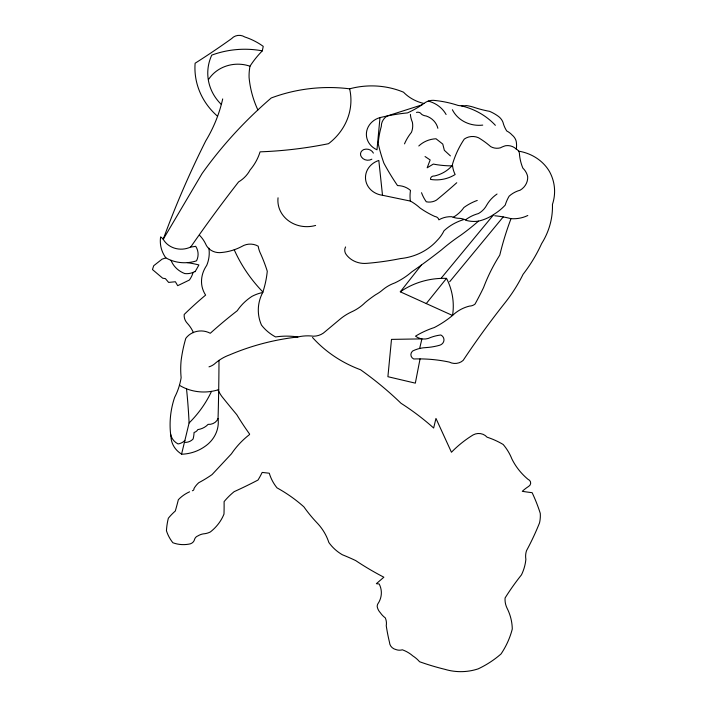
<?xml version="1.0" encoding="UTF-8"?>
<svg xmlns="http://www.w3.org/2000/svg" width="707" height="707" viewBox="0 0 707 707"><rect width="100%" height="100%" fill="white"/><g stroke="black" fill="none" stroke-linecap="round" stroke-linejoin="round"><path stroke-width="1.06" d="M379.995 117.574L376.99 149.804A19.257 17.41 -2.5 0 1 366.447 132.863A19.257 17.41 -2.5 0 1 379.995 117.574L387.118 116.001A171.271 154.842 -2.5 0 1 407.506 112.899A94.809 85.715 -2.5 0 0 423.944 103.469A13.389 12.107 -2.5 0 1 433.25 100.323A100.359 90.735 -2.5 0 1 458.039 105.423A22.801 20.618 -2.5 0 0 466.417 105.582A41.262 37.312 -2.5 0 1 474.874 107.623A104.963 94.897 -2.5 0 0 489.58 111.344A43.754 39.557 -2.5 0 1 498.47 116.416A15.086 13.645 -2.5 0 1 502.986 122.311A34.016 30.755 -2.5 0 0 506.751 130.998A19.283 17.436 -2.5 0 1 512.142 135.072A13.371 12.09 -2.5 0 1 516.172 141.153A29.623 26.786 -2.5 0 1 516.296 149.142A6.054 5.47 -2.5 0 1 519.38 153.048A56.392 50.984 -2.5 0 0 522.853 168.116A18.85 17.048 -2.5 0 1 527.678 176.662A16.623 15.033 -2.5 0 1 520.175 190.183A25.991 23.499 -2.5 0 0 509.128 196.184A47.837 43.251 -2.5 0 0 505.205 205.136A55.358 50.047 -2.5 0 1 494.326 214.097A43.021 38.894 -2.5 0 1 478.436 221.141A229.943 207.885 -2.5 0 1 460.761 235.21A202.741 183.29 -2.5 0 0 441.53 249.845A681.442 616.08 -2.5 0 1 411.642 271.974A72.441 65.495 -2.5 0 1 394.851 282.906A38.461 34.776 -2.5 0 0 382.955 289.631A40.299 36.437 -2.5 0 1 375.717 294.669A118.502 107.137 -2.5 0 0 365.21 302.516A45.389 41.033 -2.5 0 1 351.37 311.973A51.638 46.68 -2.5 0 0 339.784 319.396L325.291 331.512A16.111 14.564 -2.5 0 1 313.422 336.205A39.592 35.792 -2.5 0 0 297.894 336.965A68.349 61.801 -2.5 0 0 275.597 336.947A45.743 41.351 -2.5 0 1 261.475 325.079A44.903 40.599 -2.5 0 1 262.73 292.486A116.257 105.104 -2.5 0 0 267.273 271.232A189.971 171.748 -2.5 0 0 260.008 252.426A30.489 27.564 -2.5 0 1 258.214 246.204A14.9 13.468 -2.5 0 0 241.732 246.504A49.755 44.983 -2.5 0 1 221.892 252.47A14.856 13.433 -2.5 0 1 205.569 243.818A35.863 32.416 -2.5 0 0 199.683 235.431M420.055 358.9L415.327 383.15L387.904 376.698L391.492 339.387L421.911 338.883L419.649 348.471M208.874 79.016A33.636 30.41 -2.5 0 1 249.978 66.219A104.141 94.146 -2.5 0 1 262.315 50.86L263.243 46.37A65.486 59.202 -2.5 0 0 244.763 36.967A9.642 8.723 -2.5 0 0 231.649 38.593A784.417 709.174 -2.5 0 1 195.114 63.232A74.907 67.722 -2.5 0 0 217.579 116.275M181.584 454.097L189.096 422.972A749.95 678.022 -2.5 0 0 186.515 388.788M527.802 215.502A30.162 27.273 -2.5 0 1 511.011 218.666A359.43 324.955 -2.5 0 0 499.787 255.103A202.122 182.733 -2.5 0 0 483.588 287.519A382.787 346.077 -2.5 0 1 475.033 304.072A8.67 7.839 -2.5 0 1 469.457 306.096A35.801 32.372 -2.5 0 0 452.542 315.481L400.303 291.814L421.319 265.09M426.259 303.568L446.524 278.372A73.281 66.255 -2.5 0 1 452.542 315.481A102.683 92.838 -2.5 0 1 434.363 327.518A85.45 77.249 -2.5 0 0 415.513 336.152A13.247 11.975 -2.5 0 0 428.221 338.467A39.707 35.898 -2.5 0 1 440.832 334.994A6.222 5.621 -2.5 0 1 443.934 340.447A6.222 5.621 -2.5 0 1 439.639 345.255A59.255 53.573 -2.5 0 1 426.012 347.588A30.056 27.175 -2.5 0 0 412.676 350.999A5.462 4.931 -2.5 0 0 413.719 358.988A132.156 119.483 -2.5 0 1 449.369 362.108A11.4 10.313 -2.5 0 0 463.156 360.393A933.001 843.513 -2.5 0 1 504.321 303.674A179.481 162.265 -2.5 0 0 523.065 274.334A173.692 157.034 -2.5 0 0 541.615 243.615A82.233 74.35 -2.5 0 0 552.441 204.411A49.578 44.824 -2.5 0 0 549.525 171.633A44.214 39.972 -2.5 0 0 518.611 151.139M441.354 277.984L493.203 215.211M449.661 281.748L503.216 216.925M165.898 257.878L162.062 259.169L153.728 265.717L152.447 269.535L162.681 278.204L165.411 278.629L168.628 282.42L175.389 281.74L177.687 285.681L189.361 280.043A27.564 24.922 -2.5 0 0 193.108 272.398M421.867 104.91L387.118 116.001A13.627 12.319 -2.5 0 0 381.312 126.385A106.006 95.834 -2.5 0 0 378.192 143.592A211.066 190.819 -2.5 0 0 383.883 163.131A278.956 252.196 -2.5 0 0 397.52 185.57A19.098 17.268 -2.5 0 1 410.493 190.422A44.647 40.361 -2.5 0 0 410.352 201.018A54.103 48.916 -2.5 0 1 420.091 208.044A92.096 83.267 -2.5 0 0 434.902 216.501A4.675 4.224 -2.5 0 1 438.861 219.842A21.466 19.407 -2.5 0 1 451.711 216.696A18.311 16.553 -2.5 0 0 459.665 218.339A16.296 14.732 -2.5 0 1 466.753 220.549A27.927 25.249 -2.5 0 0 478.436 221.141M382.505 195.273L378.819 160.445A19.946 18.029 -2.5 0 0 365.572 179.278A19.946 18.029 -2.5 0 0 382.505 195.273L410.528 201.115M425.048 156.53L430.156 159.959L427.161 167.815L433.338 164.077A88.852 80.324 -2.5 0 0 451.914 165.862M450.403 155.894L444.35 150.299L442.776 144.087L435.998 138.758A25.443 23.004 -2.5 0 0 418.791 145.978M262.889 291.991A164.846 149.036 -2.5 0 1 234.229 249.765M400.303 291.814A71.054 64.24 -2.5 0 1 446.524 278.372M494.706 215.759A91.318 82.56 -2.5 0 1 511.011 218.666M371.864 159.19A7.521 6.796 -2.5 0 1 361.418 156.936A5.541 5.011 -2.5 0 1 363.787 149.557A7.636 6.902 -2.5 0 1 373.402 153.11M428.283 101.092A29.217 26.415 -2.5 0 1 446.099 114.507M461.264 105.82A67.218 60.767 -2.5 0 1 495.368 125.316M465.471 219.886A36.163 32.699 -2.5 0 1 478.489 213.541A22.076 19.964 -2.5 0 0 486.769 205.021A35.544 32.133 -2.5 0 1 497.039 194.027M453.214 217.279A33.636 30.41 -2.5 0 0 463.889 207.522A51.187 46.273 -2.5 0 1 477.252 200.426M421.522 192.711A45.23 40.891 -2.5 0 0 426.294 201.787A12.956 11.71 -2.5 0 0 436.44 200.125A602.302 544.531 -2.5 0 0 456.757 182.733M482.74 125.112A29.464 26.636 -2.5 0 1 452.383 109.726M416.485 112.413A4.092 3.703 -2.5 0 1 421.416 114.145A8.705 7.874 -2.5 0 0 426.109 115.966A18.833 17.03 -2.5 0 1 437.863 128.285M410.369 114.375A30.542 27.617 -2.5 0 0 412.375 122.187A21.758 19.672 -2.5 0 1 411.465 132.306A54.368 49.154 -2.5 0 0 404.501 143.866M452.498 165.191A32.328 29.226 -2.5 0 1 434.337 176.016A3.332 3.014 -2.5 0 0 430.519 179.41A32.646 29.517 -2.5 0 0 455.14 174.523A31.02 28.041 -2.5 0 1 452.445 164.448A104.353 94.349 -2.5 0 1 464.278 139.076A13.362 12.081 -2.5 0 1 478.453 137.715A84.221 76.144 -2.5 0 1 490.676 146.605A11.842 10.711 -2.5 0 0 500.397 147.825A24.604 22.244 -2.5 0 1 505.62 145.722A11.789 10.658 -2.5 0 1 516.296 149.142M423.944 103.469A40.467 36.587 -2.5 0 1 403.494 92.184A76.568 69.224 -2.5 0 0 349.629 88.826A150.238 135.832 -2.5 0 0 271.241 97.973A449.166 406.083 -2.5 0 0 202.078 173.533L163.229 239.284A19.186 17.339 -2.5 0 0 160.63 236.88A34.166 30.887 -2.5 0 0 165.792 257.816A35.05 31.691 -2.5 0 0 196.519 260.839A17.463 15.784 -2.5 0 0 195.698 246.292A32.416 29.314 -2.5 0 1 190.757 246.973A20.273 18.329 -2.5 0 1 163.229 239.284A1068.763 966.248 -2.5 0 1 205.764 140.861A164.024 148.284 -2.5 0 0 222.696 98.927M187.337 262.651A105.679 95.542 -2.5 0 1 198.888 264.939A141.197 127.649 -2.5 0 1 194.991 271.806M194.876 271.515A15.068 13.619 -2.5 0 1 184.783 273.574A24.948 22.553 -2.5 0 1 171.032 260.3M190.757 246.973A1570.698 1420.045 -2.5 0 1 238.559 181.938A32.336 29.234 -2.5 0 0 250.075 169.989A57.868 52.318 -2.5 0 0 260.061 151.846A381.153 344.592 -2.5 0 0 328.516 143.698A62.243 56.277 -2.5 0 0 349.629 88.826M262.315 50.86A86.908 78.565 -2.5 0 0 211.755 55.128A51.372 46.45 -2.5 0 0 221.335 104.468M249.978 66.219A62.976 56.94 -2.5 0 0 249.085 77.443A118.202 106.872 -2.5 0 0 257.878 109.939M262.73 292.486A38.222 34.563 -2.5 0 0 251.904 296.401A53.476 48.341 -2.5 0 0 237.252 310.735A469.589 424.545 -2.5 0 0 210.288 333.28A18.064 16.332 -2.5 0 0 185.782 338.379A171.978 155.487 -2.5 0 0 181.142 360.376A107.464 97.159 -2.5 0 0 181.133 377.688A77.284 69.869 -2.5 0 1 174.638 397.352A103.213 93.315 -2.5 0 0 170.988 437.05A24.259 21.935 -2.5 0 0 181.779 454.221A39.751 35.942 -2.5 0 0 204.438 446.78A33.397 30.198 -2.5 0 0 218.056 418.517A2937.382 2655.633 -2.5 0 0 218.993 360.376M315.614 225.445A29.226 26.424 -2.5 0 1 278.037 197.792M345.59 246.946A8.351 7.547 -2.5 0 0 346.138 254.432A22.147 20.026 -2.5 0 0 366.694 263.349A260.273 235.307 -2.5 0 0 400.462 258.576A54.404 49.19 -2.5 0 0 437.05 240.548A39.928 36.101 -2.5 0 0 444.014 230.756A48.412 43.763 -2.5 0 1 463.447 219.683M297.894 336.965A223.412 201.981 -2.5 0 0 229.678 354.861A44.276 40.025 -2.5 0 0 215.653 362.947A16.296 14.732 -2.5 0 1 208.998 366.853M170.608 434.107A15.421 13.937 -2.5 0 0 178.005 443.934A10.976 9.925 -2.5 0 0 184.898 440.373M184.412 442.396A10.313 9.324 -2.5 0 0 193.108 438.976A36.075 32.61 -2.5 0 0 194.054 432.472A6.336 5.727 -2.5 0 0 197.819 429.6A16.765 15.156 -2.5 0 0 208.079 424.386A9.659 8.731 -2.5 0 0 218.056 418.517M211.499 391.369A120.977 109.373 -2.5 0 1 189.096 422.972M218.702 389.628A43.834 39.636 -2.5 0 1 179.437 385.288M208.883 248.166A38.629 34.926 -2.5 0 1 206.7 265.417A33.415 30.207 -2.5 0 0 201.575 279.618A29.774 26.919 -2.5 0 0 205.613 295.102A377.087 340.924 -2.5 0 0 184.2 314.474A13.186 11.913 -2.5 0 0 187.134 323.09A38.408 34.723 -2.5 0 1 193.435 332.67M218.145 390.043A41.536 37.551 -2.5 0 0 221.83 396.424A1167.018 1055.074 -2.5 0 0 236.783 414.7A334.676 302.578 -2.5 0 0 249.659 434.16M249.412 434.646A87.695 79.281 -2.5 0 0 231.454 453.806L212.056 474.591A122.903 111.114 -2.5 0 1 198.764 482.704A25.646 23.19 -2.5 0 0 193.974 488.564A2.103 1.909 -2.5 0 1 192.375 490.746M189.582 491.807A34.82 31.479 -2.5 0 0 178.35 499.725A359.059 324.619 -2.5 0 1 175.301 511.02A63.577 57.479 -2.5 0 0 168.346 518.222A80.324 72.618 -2.5 0 0 166.445 530.745A42.924 38.805 -2.5 0 0 172.879 542.746A27.759 25.09 -2.5 0 0 188.769 544.16A6.549 5.921 -2.5 0 0 194.602 539.291A5.674 5.126 -2.5 0 1 198.004 535.862A13.398 12.107 -2.5 0 1 204.703 533.714A16.906 15.28 -2.5 0 0 210.359 531.947A46.892 42.393 -2.5 0 0 223.986 514.069A316.294 285.955 -2.5 0 0 224.092 501.634A73.519 66.467 -2.5 0 1 234.132 491.674A455.564 411.863 -2.5 0 0 258.002 480.044A98.397 88.958 -2.5 0 0 262.164 472.426L269.287 473.213A48.889 44.196 -2.5 0 0 276.994 487.848A149.592 135.24 -2.5 0 1 303.895 506.857A158.244 143.061 -2.5 0 0 316.851 522.659A58.973 53.317 -2.5 0 1 328.843 542.472A45.328 40.979 -2.5 0 0 342.303 554.73A216.74 195.954 -2.5 0 1 355.692 560.58A290.153 262.315 -2.5 0 0 383.866 577.204L376.354 583.682L379.191 583.982A23.075 20.857 -2.5 0 1 377.785 603.972A6.699 6.063 -2.5 0 0 377.211 606.624A14.14 12.788 -2.5 0 0 380.384 612.783A22.677 20.503 -2.5 0 0 385.288 617.874A16.65 15.05 -2.5 0 1 386.243 625.722A231.613 209.396 -2.5 0 0 389.486 642.265A8.784 7.945 -2.5 0 0 396.114 649.609A9.085 8.21 -2.5 0 0 402.336 649.795A32.213 29.12 -2.5 0 1 412.87 655.946A31.718 28.678 -2.5 0 1 419.56 661.725A239.867 216.863 -2.5 0 0 444.986 669.352A50.409 45.575 -2.5 0 0 478.188 668.857A96.594 87.332 -2.5 0 0 501.042 653.948A92.467 83.594 -2.5 0 0 512.283 629.009A57.727 52.185 -2.5 0 0 507.105 608.285A23.923 21.634 -2.5 0 1 505.081 597.972A273.901 247.636 -2.5 0 1 521.474 574.853A53.82 48.659 -2.5 0 0 525.875 559.264A21.369 19.319 -2.5 0 1 526.512 550.691A309.993 280.264 -2.5 0 0 539.521 522.906A38.24 34.572 -2.5 0 0 540.254 513.309A196.528 177.678 -2.5 0 0 532.124 492.673A231.224 209.051 -2.5 0 1 522.279 491.33A44.514 40.246 -2.5 0 1 528.659 486.398A4.463 4.03 -2.5 0 0 528.023 479.328A69.392 62.737 -2.5 0 1 511.859 458.878A59.308 53.626 -2.5 0 0 503.19 444.491A77.249 69.843 -2.5 0 0 487.052 437.182A10.605 9.589 -2.5 0 0 473.107 434.929A112.369 101.587 -2.5 0 0 451.455 452.25L435.963 418.42L433.647 428.018A260.697 235.687 -2.5 0 0 401.037 403.299A360.331 325.768 -2.5 0 0 360.543 369.752A122.726 110.955 -2.5 0 1 312.503 337.469"/></g></svg>
